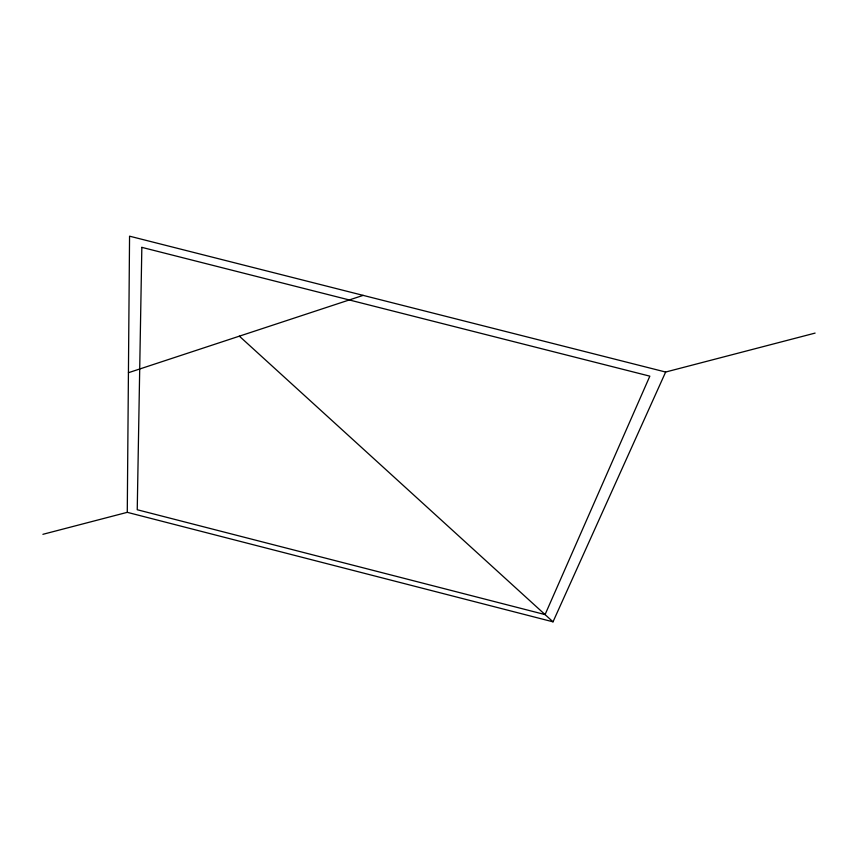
<?xml version="1.0" encoding="UTF-8"?>
<svg xmlns="http://www.w3.org/2000/svg" width="858" height="858" viewBox="0 0 858 858"><rect width="100%" height="100%" fill="white"/><g stroke="black" fill="none" stroke-linecap="round" stroke-linejoin="round"><path stroke-width="1.29" d="M42.9 534.319L127.274 512.333L129.558 236.175L665.647 372.04L815.1 333.097M127.274 512.333L553.013 621.825L665.647 372.04M128.432 372.715L363.149 295.377M239.35 336.164L553.013 621.825M141.838 247.361L137.237 509.738L545.077 614.585L649.838 376.158L141.838 247.361"/></g></svg>
